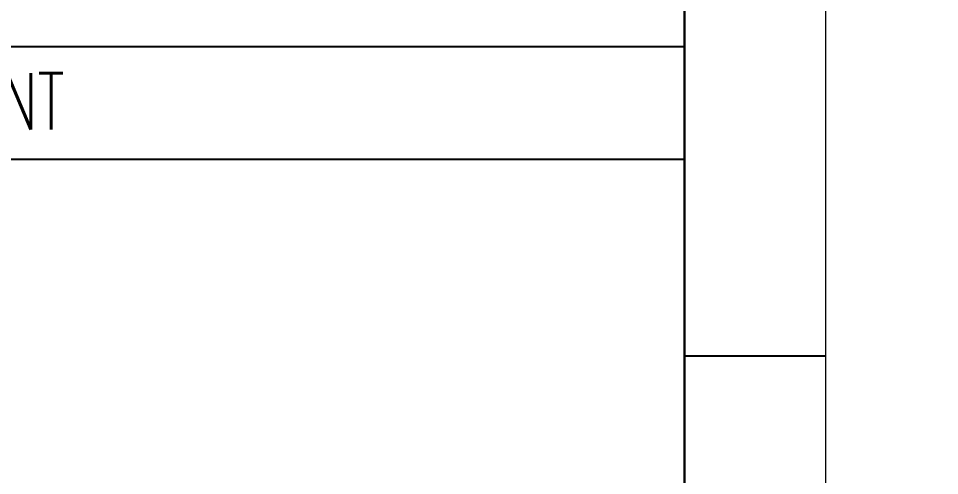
# Model space of a CAD drawing. Header units: inches. Extents: x 21 to 120937, y -15239 to 12027.
# Drawn here: x 2075.81 to 2122.9, y 1037.45 to 1060.83 of the extents above; entities that cross this region are included whole.
import ezdxf

# ---------------------------------------------------------------- set-up
doc = ezdxf.new("R2010")
doc.units = ezdxf.units.IN
doc.header["$MEASUREMENT"] = 0
doc.layers.add('TEG BORDER', color=7, linetype='Continuous')
doc.styles.add('HZTXT', font='simplexs.shx', dxfattribs={"width": 0.7, "bigfont": 'hztxt.shx'})

# ---------------------------------------------------------------- blocks, each defined once
blk = doc.blocks.new('240 BORDER A2')
for p, q in [((589, 5), (589, 116)), ((594, 35), (589, 35))]:
    blk.add_line(p, q)
at = {"color": 5, "lineweight": 15}
blk.add_lwpolyline([(0, 420), (594, 420), (594, 0), (0, 0)], close=True, dxfattribs=at)
blk.add_lwpolyline([(5, 415), (589, 415), (589, 5), (5, 5)], close=True)
at = {"layer": 'TEG BORDER'}
for p, q in [((489, 46), (589, 46)), ((489, 42), (589, 42))]:
    blk.add_line(p, q, dxfattribs=at)
at = {"linetype": 'Continuous', "lineweight": -3, "style": 'HZTXT', "width": 0.7}
blk.add_text('60 MMSCFD SILICAGEL DEHYDRATION TYPE NATURAL GAS PROCESS PLANT', height=2, dxfattribs=at).set_placement((497.505, 43.049))

msp = doc.modelspace()

# ---------------------------------------------------------------- block references
at = {"xscale": 1.44, "yscale": 1.44, "zscale": 1.44}
msp.add_blockref('240 BORDER A2', (1261.709, 993.152), dxfattribs=at)

doc.saveas('drawing.dxf')
